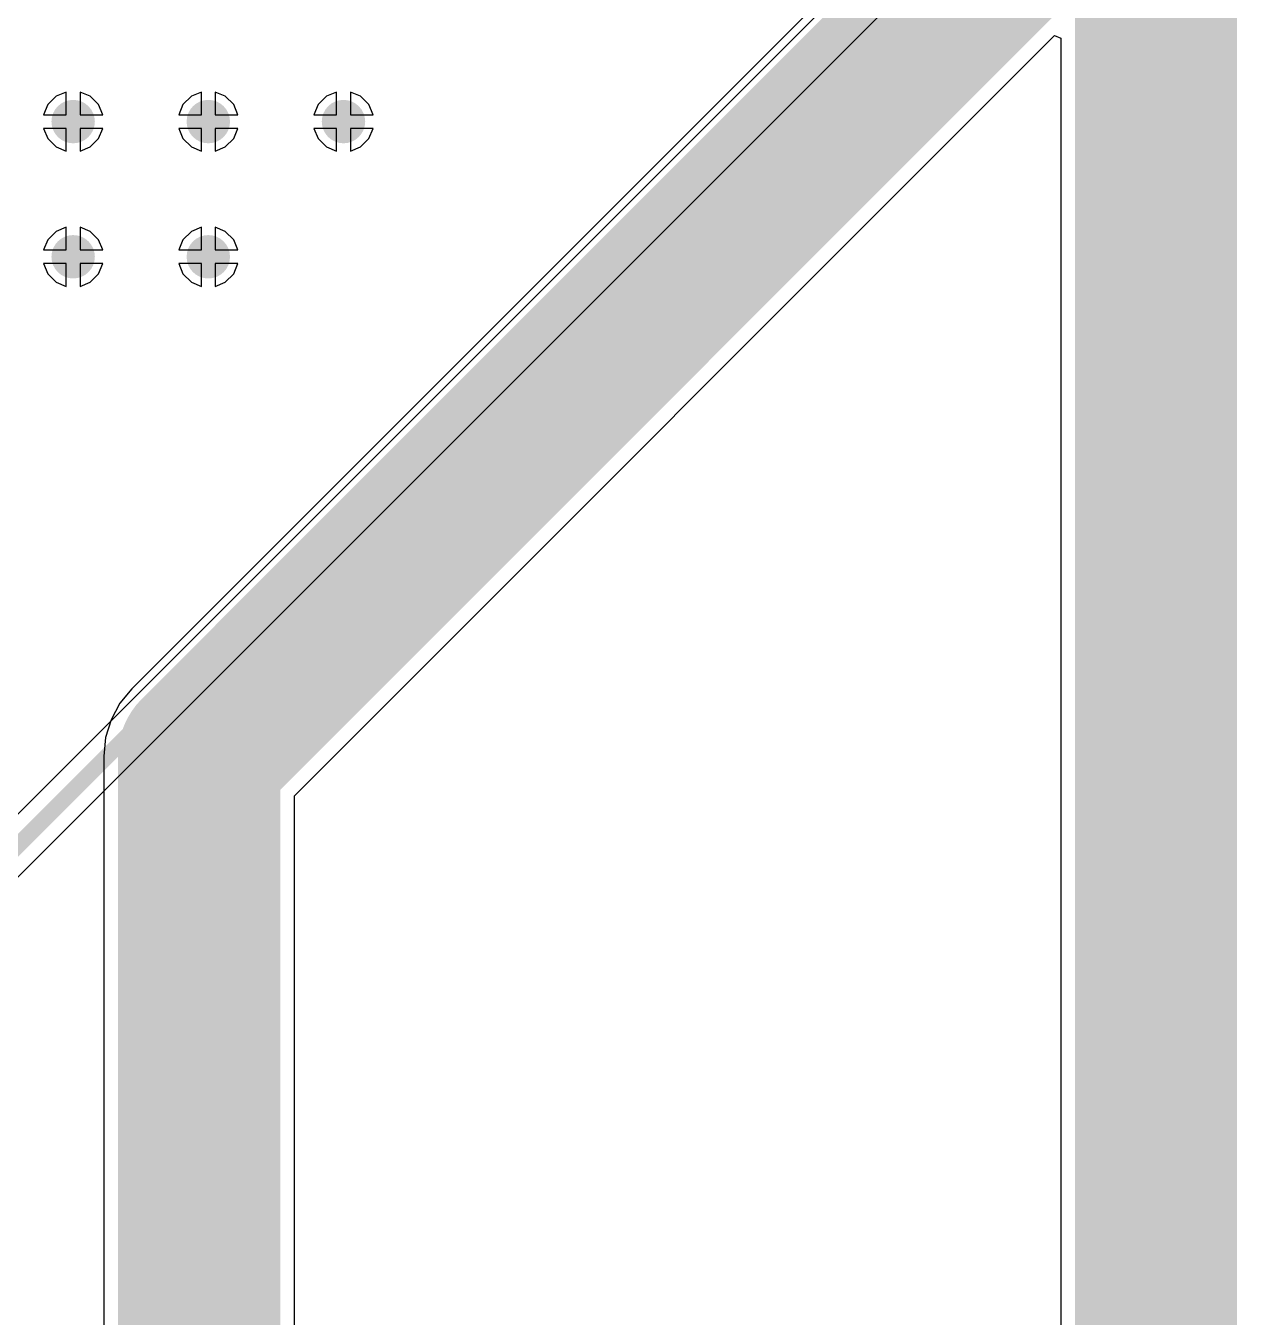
# Model space of a CAD drawing. Header units: inches. Extents: x -0.01 to 4.3, y -0.01 to 7.88.
# Drawn here: x 0.851 to 1.739, y 0.803 to 1.743 of the extents above; entities that cross this region are included whole.
import ezdxf

# ---------------------------------------------------------------- set-up
doc = ezdxf.new("R2010")
doc.units = ezdxf.units.IN
doc.header["$MEASUREMENT"] = 0
for name, color, linetype in [('Bottom Layer', 5, 'Continuous'), ('Bottom Solder', 6, 'Continuous'), ('Top Layer', 1, 'Continuous'), ('Top Solder', 216, 'Continuous'), ('Via Holes', 16, 'Continuous')]:
    doc.layers.add(name, color=color, linetype=linetype)

msp = doc.modelspace()

# ---------------------------------------------------------------- hatches: boundary and pattern name
at = {"layer": 'Bottom Layer'}
h = msp.add_hatch(color=5, dxfattribs=at)
edge = h.paths.add_edge_path()
edge.add_arc((0.88583, 1.67323), 0.01181, 0, 360)
h = msp.add_hatch(color=5, dxfattribs=at)
edge = h.paths.add_edge_path()
edge.add_arc((0.98425, 1.67323), 0.01181, 0, 360)
h = msp.add_hatch(color=5, dxfattribs=at)
edge = h.paths.add_edge_path()
edge.add_arc((1.08268, 1.67323), 0.01181, 0, 360)
h = msp.add_hatch(color=5, dxfattribs=at)
edge = h.paths.add_edge_path()
edge.add_arc((0.88583, 1.5748), 0.01181, 0, 360)
h = msp.add_hatch(color=5, dxfattribs=at)
edge = h.paths.add_edge_path()
edge.add_arc((0.98425, 1.5748), 0.01181, 0, 360)
at = {"layer": 'Bottom Solder'}
h = msp.add_hatch(color=6, dxfattribs=at)
edge = h.paths.add_edge_path()
edge.add_arc((0.88583, 1.67323), 0.01581, 0, 360)
h = msp.add_hatch(color=6, dxfattribs=at)
edge = h.paths.add_edge_path()
edge.add_arc((0.98425, 1.67323), 0.01581, 0, 360)
h = msp.add_hatch(color=6, dxfattribs=at)
edge = h.paths.add_edge_path()
edge.add_arc((1.08268, 1.67323), 0.01581, 0, 360)
h = msp.add_hatch(color=6, dxfattribs=at)
edge = h.paths.add_edge_path()
edge.add_arc((0.88583, 1.5748), 0.01581, 0, 360)
h = msp.add_hatch(color=6, dxfattribs=at)
edge = h.paths.add_edge_path()
edge.add_arc((0.98425, 1.5748), 0.01581, 0, 360)
at = {"layer": 'Top Layer'}
h = msp.add_hatch(color=1, dxfattribs=at)
edge = h.paths.add_edge_path()
edge.add_arc((0.88583, 1.67323), 0.01181, 0, 360)
h = msp.add_hatch(color=1, dxfattribs=at)
edge = h.paths.add_edge_path()
edge.add_arc((0.98425, 1.67323), 0.01181, 0, 360)
h = msp.add_hatch(color=1, dxfattribs=at)
edge = h.paths.add_edge_path()
edge.add_arc((1.08268, 1.67323), 0.01181, 0, 360)
h = msp.add_hatch(color=1, dxfattribs=at)
edge = h.paths.add_edge_path()
edge.add_arc((0.88583, 1.5748), 0.01181, 0, 360)
h = msp.add_hatch(color=1, dxfattribs=at)
edge = h.paths.add_edge_path()
edge.add_arc((0.98425, 1.5748), 0.01181, 0, 360)
at = {"layer": 'Top Solder'}
h = msp.add_hatch(color=216, dxfattribs=at)
edge = h.paths.add_edge_path()
edge.add_arc((0.88583, 1.67323), 0.01581, 0, 360)
h = msp.add_hatch(color=216, dxfattribs=at)
edge = h.paths.add_edge_path()
edge.add_arc((0.98425, 1.67323), 0.01581, 0, 360)
h = msp.add_hatch(color=216, dxfattribs=at)
edge = h.paths.add_edge_path()
edge.add_arc((1.08268, 1.67323), 0.01581, 0, 360)
h = msp.add_hatch(color=216, dxfattribs=at)
edge = h.paths.add_edge_path()
edge.add_arc((0.88583, 1.5748), 0.01581, 0, 360)
h = msp.add_hatch(color=216, dxfattribs=at)
edge = h.paths.add_edge_path()
edge.add_arc((0.98425, 1.5748), 0.01581, 0, 360)
at = {"layer": 'Via Holes'}
h = msp.add_hatch(color=7, dxfattribs=at)
edge = h.paths.add_edge_path()
edge.add_arc((0.88583, 1.67323), 0.00591, 0, 360)
h = msp.add_hatch(color=7, dxfattribs=at)
edge = h.paths.add_edge_path()
edge.add_arc((0.98425, 1.67323), 0.00591, 0, 360)
h = msp.add_hatch(color=7, dxfattribs=at)
edge = h.paths.add_edge_path()
edge.add_arc((1.08268, 1.67323), 0.00591, 0, 360)
h = msp.add_hatch(color=7, dxfattribs=at)
edge = h.paths.add_edge_path()
edge.add_arc((0.88583, 1.5748), 0.00591, 0, 360)
h = msp.add_hatch(color=7, dxfattribs=at)
edge = h.paths.add_edge_path()
edge.add_arc((0.98425, 1.5748), 0.00591, 0, 360)

# ---------------------------------------------------------------- linework, layer by layer
at = {"layer": 'Bottom Layer'}
for p, q in [((1.95885, 2.28233), (0.52247, 0.84595)), ((0.55015, 0.82776), (1.81819, 2.0958)), ((0.88083, 1.69477), (0.87347, 1.69172)), ((0.88083, 1.67823), (0.88083, 1.69477)), ((0.89818, 1.69172), (0.89083, 1.69477)), ((0.89083, 1.69477), (0.89083, 1.67823)), ((0.97925, 1.69477), (0.9719, 1.69172)), ((0.97925, 1.67823), (0.97925, 1.69477)), ((0.99661, 1.69172), (0.98925, 1.69477)), ((0.98925, 1.69477), (0.98925, 1.67823)), ((1.07768, 1.69477), (1.07032, 1.69172)), ((1.07768, 1.67823), (1.07768, 1.69477)), ((1.09503, 1.69172), (1.08768, 1.69477)), ((1.08768, 1.69477), (1.08768, 1.67823)), ((0.86734, 1.68558), (0.86429, 1.67823)), ((0.87347, 1.69172), (0.86734, 1.68558)), ((0.90432, 1.68558), (0.89818, 1.69172)), ((0.90736, 1.67823), (0.90432, 1.68558)), ((0.96576, 1.68558), (0.96271, 1.67823)), ((0.9719, 1.69172), (0.96576, 1.68558)), ((1.00274, 1.68558), (0.99661, 1.69172)), ((1.00579, 1.67823), (1.00274, 1.68558)), ((1.06419, 1.68558), (1.06114, 1.67823)), ((1.07032, 1.69172), (1.06419, 1.68558)), ((1.10117, 1.68558), (1.09503, 1.69172)), ((1.10421, 1.67823), (1.10117, 1.68558)), ((0.86429, 1.67823), (0.88083, 1.67823)), ((0.89083, 1.67823), (0.90736, 1.67823)), ((0.96271, 1.67823), (0.97925, 1.67823)), ((0.98925, 1.67823), (1.00579, 1.67823)), ((1.06114, 1.67823), (1.07768, 1.67823)), ((1.08768, 1.67823), (1.10421, 1.67823)), ((0.88083, 1.66823), (0.86429, 1.66823)), ((0.86429, 1.66823), (0.86734, 1.66087)), ((0.88083, 1.65169), (0.88083, 1.66823)), ((0.90736, 1.66823), (0.89083, 1.66823)), ((0.89083, 1.66823), (0.89083, 1.65169)), ((0.90432, 1.66087), (0.90736, 1.66823)), ((0.97925, 1.66823), (0.96271, 1.66823)), ((0.96271, 1.66823), (0.96576, 1.66087)), ((0.97925, 1.65169), (0.97925, 1.66823)), ((1.00579, 1.66823), (0.98925, 1.66823)), ((0.98925, 1.66823), (0.98925, 1.65169)), ((1.00274, 1.66087), (1.00579, 1.66823)), ((1.07768, 1.66823), (1.06114, 1.66823)), ((1.06114, 1.66823), (1.06419, 1.66087)), ((1.07768, 1.65169), (1.07768, 1.66823)), ((1.10421, 1.66823), (1.08768, 1.66823)), ((1.08768, 1.66823), (1.08768, 1.65169)), ((1.10117, 1.66087), (1.10421, 1.66823)), ((0.86734, 1.66087), (0.87347, 1.65474)), ((0.89818, 1.65474), (0.90432, 1.66087)), ((0.96576, 1.66087), (0.9719, 1.65474)), ((0.99661, 1.65474), (1.00274, 1.66087)), ((1.06419, 1.66087), (1.07032, 1.65474)), ((1.09503, 1.65474), (1.10117, 1.66087)), ((0.87347, 1.65474), (0.88083, 1.65169)), ((0.89083, 1.65169), (0.89818, 1.65474)), ((0.9719, 1.65474), (0.97925, 1.65169)), ((0.98925, 1.65169), (0.99661, 1.65474)), ((1.07032, 1.65474), (1.07768, 1.65169)), ((1.08768, 1.65169), (1.09503, 1.65474)), ((0.87347, 1.59329), (0.86734, 1.58716)), ((0.88083, 1.59634), (0.87347, 1.59329)), ((0.88083, 1.5798), (0.88083, 1.59634)), ((0.89818, 1.59329), (0.89083, 1.59634)), ((0.89083, 1.59634), (0.89083, 1.5798)), ((0.90432, 1.58716), (0.89818, 1.59329)), ((0.9719, 1.59329), (0.96576, 1.58716)), ((0.97925, 1.59634), (0.9719, 1.59329)), ((0.97925, 1.5798), (0.97925, 1.59634)), ((0.99661, 1.59329), (0.98925, 1.59634)), ((0.98925, 1.59634), (0.98925, 1.5798)), ((1.00274, 1.58716), (0.99661, 1.59329)), ((0.86734, 1.58716), (0.86429, 1.5798)), ((0.86429, 1.5798), (0.88083, 1.5798)), ((0.89083, 1.5798), (0.90736, 1.5798)), ((0.90736, 1.5798), (0.90432, 1.58716)), ((0.96576, 1.58716), (0.96271, 1.5798)), ((0.96271, 1.5798), (0.97925, 1.5798)), ((0.98925, 1.5798), (1.00579, 1.5798)), ((1.00579, 1.5798), (1.00274, 1.58716)), ((0.88083, 1.5698), (0.86429, 1.5698)), ((0.86429, 1.5698), (0.86734, 1.56245)), ((0.86734, 1.56245), (0.87347, 1.55631)), ((0.88083, 1.55327), (0.88083, 1.5698)), ((0.90736, 1.5698), (0.89083, 1.5698)), ((0.89083, 1.5698), (0.89083, 1.55327)), ((0.89818, 1.55631), (0.90432, 1.56245)), ((0.90432, 1.56245), (0.90736, 1.5698)), ((0.97925, 1.5698), (0.96271, 1.5698)), ((0.96271, 1.5698), (0.96576, 1.56245)), ((0.96576, 1.56245), (0.9719, 1.55631)), ((0.97925, 1.55327), (0.97925, 1.5698)), ((1.00579, 1.5698), (0.98925, 1.5698)), ((0.98925, 1.5698), (0.98925, 1.55327)), ((0.99661, 1.55631), (1.00274, 1.56245)), ((1.00274, 1.56245), (1.00579, 1.5698)), ((0.87347, 1.55631), (0.88083, 1.55327)), ((0.89083, 1.55327), (0.89818, 1.55631)), ((0.9719, 1.55631), (0.97925, 1.55327)), ((0.98925, 1.55327), (0.99661, 1.55631))]:
    msp.add_line(p, q, dxfattribs=at)
msp.add_lwpolyline([(0.53394, 0.83448, 0.01181, 0.01181, 0), (1.97031, 2.27086, 0.01181, 0.01181, 0)], format="xyseb", dxfattribs=at)
at = {"layer": 'Top Layer'}
for p, q in [((1.60494, 1.93667), (0.92849, 1.26022)), ((1.04695, 1.18241), (1.60032, 1.73579)), ((1.60032, 1.73579), (1.60494, 1.73387)), ((1.60494, 1.73387), (1.60494, 0.55142)), ((0.88083, 1.69477), (0.87347, 1.69172)), ((0.88083, 1.67823), (0.88083, 1.69477)), ((0.89818, 1.69172), (0.89083, 1.69477)), ((0.89083, 1.69477), (0.89083, 1.67823)), ((0.97925, 1.69477), (0.9719, 1.69172)), ((0.97925, 1.67823), (0.97925, 1.69477)), ((0.99661, 1.69172), (0.98925, 1.69477)), ((0.98925, 1.69477), (0.98925, 1.67823)), ((1.07768, 1.69477), (1.07032, 1.69172)), ((1.07768, 1.67823), (1.07768, 1.69477)), ((1.09503, 1.69172), (1.08768, 1.69477)), ((1.08768, 1.69477), (1.08768, 1.67823)), ((0.86734, 1.68558), (0.86429, 1.67823)), ((0.87347, 1.69172), (0.86734, 1.68558)), ((0.90432, 1.68558), (0.89818, 1.69172)), ((0.90736, 1.67823), (0.90432, 1.68558)), ((0.96576, 1.68558), (0.96271, 1.67823)), ((0.9719, 1.69172), (0.96576, 1.68558)), ((1.00274, 1.68558), (0.99661, 1.69172)), ((1.00579, 1.67823), (1.00274, 1.68558)), ((1.06419, 1.68558), (1.06114, 1.67823)), ((1.07032, 1.69172), (1.06419, 1.68558)), ((1.10117, 1.68558), (1.09503, 1.69172)), ((1.10421, 1.67823), (1.10117, 1.68558)), ((0.86429, 1.67823), (0.88083, 1.67823)), ((0.89083, 1.67823), (0.90736, 1.67823)), ((0.96271, 1.67823), (0.97925, 1.67823)), ((0.98925, 1.67823), (1.00579, 1.67823)), ((1.06114, 1.67823), (1.07768, 1.67823)), ((1.08768, 1.67823), (1.10421, 1.67823)), ((0.88083, 1.66823), (0.86429, 1.66823)), ((0.86429, 1.66823), (0.86734, 1.66087)), ((0.88083, 1.65169), (0.88083, 1.66823)), ((0.90736, 1.66823), (0.89083, 1.66823)), ((0.89083, 1.66823), (0.89083, 1.65169)), ((0.90432, 1.66087), (0.90736, 1.66823)), ((0.97925, 1.66823), (0.96271, 1.66823)), ((0.96271, 1.66823), (0.96576, 1.66087)), ((0.97925, 1.65169), (0.97925, 1.66823)), ((1.00579, 1.66823), (0.98925, 1.66823)), ((0.98925, 1.66823), (0.98925, 1.65169)), ((1.00274, 1.66087), (1.00579, 1.66823)), ((1.07768, 1.66823), (1.06114, 1.66823)), ((1.06114, 1.66823), (1.06419, 1.66087)), ((1.07768, 1.65169), (1.07768, 1.66823)), ((1.10421, 1.66823), (1.08768, 1.66823)), ((1.08768, 1.66823), (1.08768, 1.65169)), ((1.10117, 1.66087), (1.10421, 1.66823)), ((0.86734, 1.66087), (0.87347, 1.65474)), ((0.89818, 1.65474), (0.90432, 1.66087)), ((0.96576, 1.66087), (0.9719, 1.65474)), ((0.99661, 1.65474), (1.00274, 1.66087)), ((1.06419, 1.66087), (1.07032, 1.65474)), ((1.09503, 1.65474), (1.10117, 1.66087)), ((0.87347, 1.65474), (0.88083, 1.65169)), ((0.89083, 1.65169), (0.89818, 1.65474)), ((0.9719, 1.65474), (0.97925, 1.65169)), ((0.98925, 1.65169), (0.99661, 1.65474)), ((1.07032, 1.65474), (1.07768, 1.65169)), ((1.08768, 1.65169), (1.09503, 1.65474)), ((0.87347, 1.59329), (0.86734, 1.58716)), ((0.88083, 1.59634), (0.87347, 1.59329)), ((0.88083, 1.5798), (0.88083, 1.59634)), ((0.89818, 1.59329), (0.89083, 1.59634)), ((0.89083, 1.59634), (0.89083, 1.5798)), ((0.90432, 1.58716), (0.89818, 1.59329)), ((0.9719, 1.59329), (0.96576, 1.58716)), ((0.97925, 1.59634), (0.9719, 1.59329)), ((0.97925, 1.5798), (0.97925, 1.59634)), ((0.99661, 1.59329), (0.98925, 1.59634)), ((0.98925, 1.59634), (0.98925, 1.5798)), ((1.00274, 1.58716), (0.99661, 1.59329)), ((0.86734, 1.58716), (0.86429, 1.5798)), ((0.86429, 1.5798), (0.88083, 1.5798)), ((0.89083, 1.5798), (0.90736, 1.5798)), ((0.90736, 1.5798), (0.90432, 1.58716)), ((0.96576, 1.58716), (0.96271, 1.5798)), ((0.96271, 1.5798), (0.97925, 1.5798)), ((0.98925, 1.5798), (1.00579, 1.5798)), ((1.00579, 1.5798), (1.00274, 1.58716)), ((0.88083, 1.5698), (0.86429, 1.5698)), ((0.86429, 1.5698), (0.86734, 1.56245)), ((0.86734, 1.56245), (0.87347, 1.55631)), ((0.88083, 1.55327), (0.88083, 1.5698)), ((0.90736, 1.5698), (0.89083, 1.5698)), ((0.89083, 1.5698), (0.89083, 1.55327)), ((0.89818, 1.55631), (0.90432, 1.56245)), ((0.90432, 1.56245), (0.90736, 1.5698)), ((0.97925, 1.5698), (0.96271, 1.5698)), ((0.96271, 1.5698), (0.96576, 1.56245)), ((0.96576, 1.56245), (0.9719, 1.55631)), ((0.97925, 1.55327), (0.97925, 1.5698)), ((1.00579, 1.5698), (0.98925, 1.5698)), ((0.98925, 1.5698), (0.98925, 1.55327)), ((0.99661, 1.55631), (1.00274, 1.56245)), ((1.00274, 1.56245), (1.00579, 1.5698)), ((0.87347, 1.55631), (0.88083, 1.55327)), ((0.89083, 1.55327), (0.89818, 1.55631)), ((0.9719, 1.55631), (0.97925, 1.55327)), ((0.98925, 1.55327), (0.99661, 1.55631)), ((0.92849, 1.26022), (0.91986, 1.2497)), ((0.91986, 1.2497), (0.91345, 1.23771)), ((0.91345, 1.23771), (0.9095, 1.22469)), ((0.9095, 1.22469), (0.90817, 1.21115)), ((0.90817, 1.21115), (0.90817, 0.49133)), ((1.04695, 0.49133), (1.04695, 1.18241))]:
    msp.add_line(p, q, dxfattribs=at)
for points in [[(0.97756, 1.21115, 0.11811, 0.11811, 0), (1.67433, 1.90793, 0.11811, 0.11811, 0)], [(1.67433, 0.55142, 0.11811, 0.11811, 0), (1.67433, 1.90793, 0.11811, 0.11811, 0)], [(0.97756, 0.45118, 0.11811, 0.11811, 0), (0.97756, 1.21115, 0.11811, 0.11811, 0)]]:
    msp.add_lwpolyline(points, format="xyseb", dxfattribs=at)
msp.add_lwpolyline([(0.94803, 1.21115, 0.05906, 0.05906, 1), (1.00709, 1.21115, 0.05906, 0.05906, 1)], format="xyseb", close=True, dxfattribs=at)
msp.add_lwpolyline([(0.94803, 1.21115, 0.05906, 0.05906, 1), (1.00709, 1.21115, 0.05906, 0.05906, 1)], format="xyseb", close=True, dxfattribs=at)

doc.saveas('drawing.dxf')
